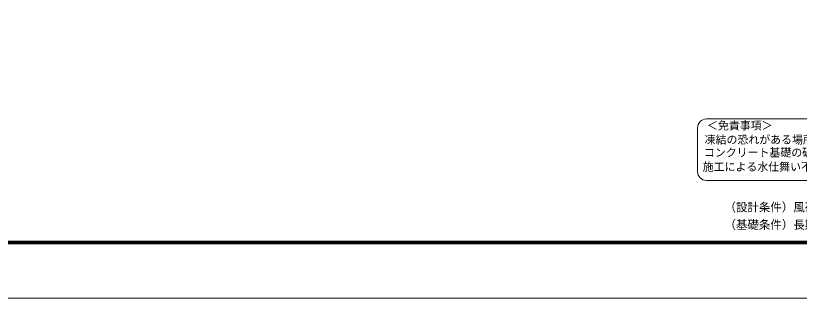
# Model space of a CAD drawing. Units: millimetres at full size; details may follow other scales. Extents: x -5940 to 5940, y -4200 to 4200.
# Drawn here: x -3513 to 964, y -4200 to -2588 of the extents above; entities that cross this region are included whole.
import ezdxf
from ezdxf.enums import TextEntityAlignment as Align

# ---------------------------------------------------------------- set-up
doc = ezdxf.new("R2010")
doc.units = ezdxf.units.MM
doc.header["$LTSCALE"] = 20
doc.layers.add('0-0_D-TTL', color=7, linetype='Continuous', lineweight=18)
doc.layers.add('1-0_D-TTL-TXT', color=7, linetype='Continuous', lineweight=18)
doc.styles.add('ＭＳ ゴシック', font='')
doc.styles.get('ＭＳ ゴシック').set_extended_font_data('MS Gothic')

msp = doc.modelspace()

# ---------------------------------------------------------------- linework, layer by layer
at = {"layer": '0-0_D-TTL'}
for points in [[(-5940, -4200), (5940, -4200), (5940, 4200), (-5940, 4200)], [(-5558.14, 3889.71), (5558.14, 3889.71), (5558.14, -3888.86), (-5558.14, -3888.86)], [(-5554.61, 3886.18), (5554.61, 3886.18), (5554.61, -3885.32), (-5554.61, -3885.32)], [(-5551.07, 3882.64), (5551.07, 3882.64), (5551.07, -3881.79), (-5551.07, -3881.79)], [(-5547.54, 3879.11), (5547.54, 3879.11), (5547.54, -3878.25), (-5547.54, -3878.25)], [(-5544, 3875.57), (5544, 3875.57), (5544, -3874.71), (-5544, -3874.71)]]:
    msp.add_lwpolyline(points, close=True, dxfattribs=at)
at = {"layer": '1-0_D-TTL-TXT', "color": 2}
for p, q in [((2878.63, -3177.42), (433.08, -3177.42)), ((383.08, -3227.42), (383.08, -3477.42)), ((433.08, -3527.42), (2878.63, -3527.42))]:
    msp.add_line(p, q, dxfattribs=at)
for centre, start, end in [((433.08, -3227.42), 90, 180), ((433.08, -3477.42), 180, 270)]:
    msp.add_arc(centre, 50, start, end, dxfattribs=at)

# ---------------------------------------------------------------- texts
at = {"layer": '1-0_D-TTL-TXT', "style": 'ＭＳ ゴシック'}
for s, height, p in [('＜免責事項＞ \u3000\u3000', 45.75, (436.78, -3251.6)), ('凍結の恐れがある場所への設置は、内部に溜まった雨水等の凍結融解により支柱の破損や', 45.75, (423.26, -3332.09)), ('コンクリート基礎の破損の恐れがありますので施工時、水仕舞いを行ってください。', 45.75, (419.15, -3405.52)), ('施工による水仕舞い不備で起こる支柱・基礎の破損について当社は責任を負いかねます。 ', 45.75, (412.16, -3487.01)), ('（設計条件）風荷重：昭和57年改正 建築基準法・同施行令に基づく風圧力に準拠。', 48.09, (536.29, -3719.1)), ('（基礎条件）長期許容地耐力98kN/m の場合。', 48.09, (536.29, -3819.1))]:
    msp.add_text(s, height=height, dxfattribs=at).set_placement(p, align=Align.BOTTOM_LEFT)

doc.saveas('drawing.dxf')
